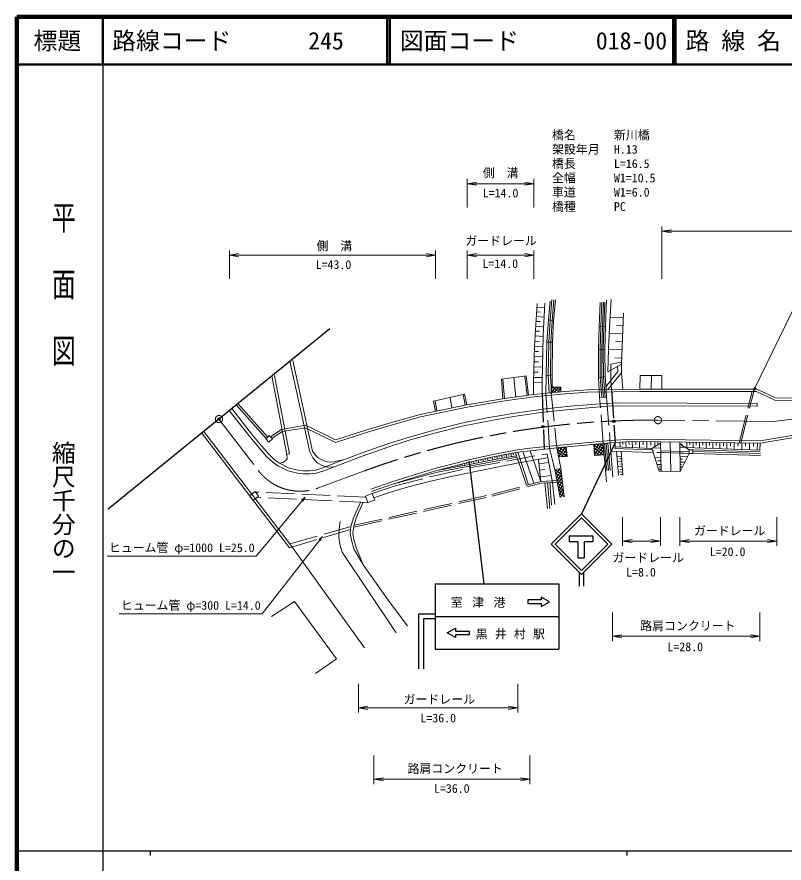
# Model space of a CAD drawing. Units: millimetres, scale not verified. Extents: x 40000 to 680000, y 20000 to 380000.
# Drawn here: x 40000 to 201032, y 202409 to 380000 of the extents above; entities that cross this region are included whole.
import ezdxf
from ezdxf.enums import TextEntityAlignment as Align

# ---------------------------------------------------------------- set-up
doc = ezdxf.new("R2010")
doc.units = ezdxf.units.MM
doc.header["$LTSCALE"] = 1000
doc.header["$PDMODE"] = 32
doc.header["$PDSIZE"] = 500
doc.linetypes.add('CHAIN', pattern=[18.5, 12, -1.5, 3.5, -1.5])
doc.linetypes.add('DASHED', pattern=[7.5, 6, -1.5])
for name, color, linetype, lineweight in [('M-BMK', 2, 'CHAIN', 13), ('M-BMK-OTRS', 5, 'Continuous', 25), ('M-STR-HTXT', 7, 'Continuous', 13), ('M-STR-STR1', 1, 'DASHED', 25), ('M-STR-STRC', 7, 'Continuous', 25), ('M-TTL', 2, 'Continuous', 140), ('M-TTL-BAND', 7, 'Continuous', 25), ('M-TTL-LINE', 7, 'Continuous', 50), ('M-WORK', 1, 'Continuous', 13)]:
    doc.layers.add(name, color=color, linetype=linetype, lineweight=lineweight)
doc.layers.add('M-OTRS', color=6, linetype='Continuous')
doc.layers.add('M-TTL-TXT', color=7, linetype='Continuous')
doc.styles.add('@ＭＳ ゴシック', font='')
doc.styles.add('ＭＳ ゴシック', font='')
doc.styles.get('@ＭＳ ゴシック').set_extended_font_data('@MS Gothic')
doc.styles.get('ＭＳ ゴシック').set_extended_font_data('MS Gothic')

# ---------------------------------------------------------------- blocks, each defined once
blk = doc.blocks.new('open_arrow')
at = {"color": 0, "linetype": 'Continuous', "lineweight": -2}
blk.add_lwpolyline([(7.5, 1.25), (0, 0), (7.5, -1.25)], dxfattribs=at)
blk = doc.blocks.new('plus')
at = {"color": 0, "linetype": 'Continuous', "lineweight": -2}
for p, q in [((-1.25, 0), (1.25, 0)), ((0, -1.25), (0, 1.25))]:
    blk.add_line(p, q, dxfattribs=at)

msp = doc.modelspace()

# ---------------------------------------------------------------- hatches: boundary and pattern name
at = {"layer": 'M-WORK'}
h = msp.add_hatch(dxfattribs=at)
h.set_pattern_fill('USER', color=256, style=0, pattern_type=2)
h.set_pattern_definition([(325.51, (153213, 301695), (283.15, 412.1), []), (55.51, (153213, 301695), (-412.1, 283.15), [])])
h.paths.add_polyline_path([(152130, 302302), (152132, 301126), (154179, 301340), (154178, 302302)])
h = msp.add_hatch(dxfattribs=at)
h.set_pattern_fill('USER', color=256, style=0, pattern_type=2)
h.set_pattern_definition([(325.508, (155039, 288737), (283.15, 412.1), []), (55.508, (155039, 288737), (-412.1, 283.15), [])])
h.paths.add_polyline_path([(153324, 289566), (153690, 287651), (155499, 287755), (155277, 289751)])
h = msp.add_hatch(dxfattribs=at)
h.set_pattern_fill('USER', color=256, style=0, pattern_type=2)
h.set_pattern_definition([(325.508, (162247, 288721), (283.15, 412.1), []), (55.508, (162247, 288721), (-412.1, 283.15), [])])
h.paths.add_polyline_path([(161080, 290299), (161269, 287966), (163276, 288108), (163085, 290489)])
h = msp.add_hatch(dxfattribs=at)
h.set_pattern_fill('USER', color=256, style=0, pattern_type=2)
h.set_pattern_definition([(325.508, (153901, 284279), (283.145, 412.103), []), (55.508, (153901, 284279), (-412.103, 283.145), [])])
h.paths.add_polyline_path([(152919, 285035), (153998, 279218), (154866, 279265), (154139, 285293)])

# ---------------------------------------------------------------- linework, layer by layer
at = {"layer": 'M-BMK'}
for p, q in [((82409, 295604), (90697, 284768)), ((112978, 284740), (103116, 281087))]:
    msp.add_line(p, q, dxfattribs=at)
msp.add_lwpolyline([(254575, 295992), (210161, 296509), (198727, 295067), (174560, 295366)], dxfattribs=at)
for centre in [(82409, 295604), (174560, 295366)]:
    msp.add_circle(centre, 750, dxfattribs=at)
for centre, radius, start, end in [((173048, 120373), 175000, 89.50492, 110.07546), ((99433, 291452), 11000, 217.42287, 289.56186)]:
    msp.add_arc(centre, radius, start, end, dxfattribs=at)
at = {"layer": 'M-BMK-OTRS'}
for p, q in [((105669, 314551), (82409, 295604)), ((82409, 295604), (59149, 276658))]:
    msp.add_line(p, q, dxfattribs=at)
at = {"layer": 'M-OTRS'}
for p in [(82409, 295604), (165293, 295150), (150456, 293981)]:
    msp.add_point(p, dxfattribs=at)
at = {"layer": 'M-STR-HTXT'}
for p, q in [((134502, 340000), (134502, 346000)), ((134502, 345000), (148512, 345000)), ((148512, 340000), (148512, 346000)), ((175393, 325000), (175393, 336000)), ((175393, 335000), (537152, 335000)), ((84594, 325000), (84594, 331000)), ((127882, 325000), (127882, 331000)), ((134502, 325000), (134502, 331000)), ((148512, 325000), (148512, 331000)), ((84594, 330000), (127882, 330000)), ((134502, 330000), (148512, 330000)), ((167122, 275000), (167122, 269000)), ((175084, 275000), (175084, 269000)), ((179152, 275000), (179152, 269000)), ((199529, 275000), (199529, 269000)), ((167122, 270000), (175084, 270000)), ((179152, 270000), (199529, 270000)), ((165000, 255000), (165000, 249000)), ((195964, 255000), (195964, 249000)), ((165000, 250000), (195964, 250000)), ((111679, 240000), (111679, 234000)), ((145147, 240000), (145147, 234000)), ((111679, 235000), (145147, 235000)), ((114914, 225000), (114914, 219000)), ((147677, 225000), (147677, 219000)), ((114914, 220000), (147677, 220000))]:
    msp.add_line(p, q, dxfattribs=at)
for points in [[(194509, 301356), (204195, 321178), (234195, 321178)], [(100527, 279208), (90219, 266842), (58969, 266842)], [(104166, 270974), (91488, 254743), (61488, 254743)]]:
    msp.add_lwpolyline(points, dxfattribs=at)
at = {"layer": 'M-STR-STR1'}
for p, q in [((150282, 300932), (150700, 289284)), ((164786, 301779), (165579, 290653))]:
    msp.add_line(p, q, dxfattribs=at)
at = {"layer": 'M-STR-STRC'}
for p, q in [((165500, 290500), (158500, 275728)), ((134952, 286564), (138000, 261000)), ((155919, 271086), (160905, 271086)), ((155919, 271086), (155919, 269840)), ((160905, 271086), (160905, 269840)), ((157741, 269840), (155919, 269840)), ((157741, 269840), (157741, 266484)), ((160905, 269840), (159083, 269840)), ((159083, 269840), (159083, 266484)), ((157741, 266484), (159083, 266484)), ((158000, 263500), (158000, 260500)), ((159000, 260500), (159000, 263500)), ((127821, 261000), (127821, 247287)), ((127821, 261000), (153764, 261000)), ((153764, 261000), (153764, 247287)), ((150075, 257655), (147219, 257655)), ((147219, 257655), (147219, 256856)), ((151789, 257256), (150075, 258227)), ((150075, 258227), (150075, 257655)), ((147219, 256856), (150075, 256856)), ((150075, 256285), (151789, 257256)), ((150075, 256856), (150075, 256285)), ((127821, 254143), (153764, 254143)), ((130335, 250712), (132049, 251683)), ((132049, 249741), (130335, 250712)), ((132049, 251683), (132049, 251112)), ((132049, 251112), (134905, 251112)), ((134905, 251112), (134905, 250312)), ((134905, 250312), (132049, 250312)), ((132049, 250312), (132049, 249741)), ((127821, 247287), (153764, 247287))]:
    msp.add_line(p, q, dxfattribs=at)
for points in [[(158500, 263000), (164864, 269364), (158500, 275728), (152136, 269364)], [(158500, 263849), (164015, 269364), (158500, 274879), (152985, 269364)]]:
    msp.add_lwpolyline(points, close=True, dxfattribs=at)
for points in [[(127821, 254643), (124321, 254643), (124321, 243143)], [(127821, 253643), (125321, 253643), (125321, 243143)]]:
    msp.add_lwpolyline(points, dxfattribs=at)
at = {"layer": 'M-TTL'}
for p, q in [((40000, 380000), (40000, 20000)), ((680000, 380000), (40000, 380000))]:
    msp.add_line(p, q, dxfattribs=at)
at = {"layer": 'M-TTL-BAND'}
for p, q in [((58000, 370000), (58000, 20000)), ((40000, 205000), (579000, 205000)), ((68000, 205000), (68000, 204000)), ((168000, 205000), (168000, 204000))]:
    msp.add_line(p, q, dxfattribs=at)
at = {"layer": 'M-TTL-LINE'}
for p, q in [((58000, 380000), (58000, 370000)), ((117750, 380000), (117750, 370000)), ((118250, 380000), (118250, 370000)), ((177750, 380000), (177750, 370000)), ((178250, 380000), (178250, 370000)), ((40000, 370000), (680000, 370000))]:
    msp.add_line(p, q, dxfattribs=at)
at = {"layer": 'M-WORK'}
for p, q in [((151965, 316320), (152312, 320696)), ((152336, 316249), (152683, 320624)), ((162769, 320122), (162549, 315003)), ((163140, 320109), (162920, 314990)), ((163383, 320100), (163163, 314982)), ((149097, 318099), (149921, 318045)), ((149162, 319088), (150783, 318982)), ((149033, 317110), (150680, 317002)), ((151559, 316398), (152661, 316187)), ((151676, 311716), (151965, 316320)), ((152336, 316249), (152098, 311724)), ((167304, 316843), (164515, 316959)), ((148901, 315099), (150577, 314989)), ((148967, 316105), (149805, 316050)), ((162186, 315016), (163523, 314969)), ((162549, 315003), (162432, 310249)), ((162751, 310243), (162920, 314990)), ((163163, 314982), (163090, 310237)), ((167234, 315170), (165840, 315228)), ((148766, 313047), (150476, 312934)), ((148833, 314073), (149688, 314017)), ((167165, 313497), (164334, 313615)), ((148626, 310884), (150431, 310840)), ((148695, 311965), (149596, 311906)), ((151254, 311707), (152403, 311731)), ((151676, 311716), (151540, 304755)), ((152088, 311724), (151996, 304813)), ((167094, 311798), (165679, 311857)), ((148599, 309797), (149505, 309774)), ((162092, 310255), (163429, 310231)), ((162432, 310249), (162446, 304303)), ((162751, 310243), (162765, 304367)), ((163090, 310237), (163103, 304434)), ((167023, 310100), (164155, 310220)), ((101483, 288734), (97303, 307737)), ((102069, 288863), (97889, 307866)), ((148545, 307617), (149455, 307595)), ((148572, 308709), (150385, 308664)), ((166951, 308379), (165517, 308439)), ((148518, 306526), (150338, 306481)), ((96632, 288167), (93513, 304649)), ((97221, 288279), (94102, 304761)), ((142016, 303980), (142355, 299893)), ((144317, 304293), (144759, 300227)), ((146634, 304608), (147087, 300550)), ((148464, 304334), (150291, 304289)), ((148491, 305430), (149405, 305407)), ((151066, 304694), (152356, 304858)), ((151540, 304755), (151699, 301080)), ((151996, 304813), (152130, 302302)), ((162068, 304227), (163476, 304509)), ((162446, 304303), (162766, 300173)), ((162765, 304367), (163144, 300193)), ((163103, 304434), (163488, 300210)), ((166927, 305302), (164067, 301770)), ((173219, 304756), (173141, 301856)), ((148440, 303334), (150269, 303264)), ((130929, 300133), (131302, 297946)), ((133650, 300762), (134075, 298537)), ((162315, 300150), (162187, 301746)), ((92324, 291497), (86056, 298575)), ((92649, 291808), (86392, 298873)), ((127764, 299403), (128163, 297278)), ((195370, 298895), (195368, 298295)), ((78782, 292672), (97195, 268579)), ((79219, 293006), (97262, 269397)), ((92251, 291428), (92981, 292126)), ((92889, 290761), (92251, 291428)), ((93619, 291459), (92889, 290761)), ((92981, 292126), (93619, 291459)), ((163085, 290489), (163732, 282408)), ((163331, 290505), (163805, 284759)), ((163689, 290529), (164163, 284782)), ((164062, 290553), (164535, 284807)), ((164528, 290584), (165092, 283369)), ((165539, 289408), (165551, 289754)), ((166578, 290711), (166636, 289706)), ((167181, 290747), (167210, 290244)), ((167784, 290782), (167850, 289653)), ((168461, 290821), (168494, 290257)), ((169139, 290861), (169213, 289593)), ((169901, 290858), (169895, 290223)), ((170662, 290852), (170652, 289530)), ((171456, 290846), (171451, 290185)), ((172249, 290840), (172238, 289461)), ((173077, 290833), (173071, 290144)), ((175106, 289558), (173466, 289523)), ((173904, 290827), (173896, 289798)), ((174521, 290822), (174517, 290307)), ((177112, 290789), (177250, 284613)), ((179158, 290401), (181093, 289130)), ((179159, 290321), (179667, 290329)), ((179168, 289712), (180184, 289727)), ((180614, 290741), (180599, 289645)), ((181272, 290732), (181264, 290184)), ((181930, 290723), (181914, 289598)), ((182605, 290713), (182597, 290151)), ((183280, 290704), (183264, 289550)), ((183972, 290694), (183964, 290117)), ((184665, 290685), (184648, 289500)), ((185376, 290675), (185367, 290083)), ((186086, 290665), (186069, 289450)), ((186816, 290655), (186807, 290047)), ((187545, 290645), (187528, 289398)), ((188293, 290635), (188285, 290011)), ((189042, 290625), (189024, 289345)), ((189810, 290614), (189801, 289974)), ((190578, 290603), (190560, 289290)), ((191366, 290592), (191357, 289936)), ((192154, 290582), (192135, 289234)), ((192962, 290570), (192953, 289897)), ((193771, 290559), (193752, 289176)), ((194601, 290548), (194591, 289856)), ((195431, 290536), (195411, 289117)), ((96632, 288167), (97221, 288279)), ((140265, 287723), (140330, 287428)), ((140756, 287817), (140872, 287201)), ((141248, 287910), (141306, 287602)), ((141739, 288002), (141859, 287365)), ((142230, 288095), (142290, 287776)), ((142722, 288187), (142846, 287529)), ((143213, 288280), (143275, 287951)), ((143705, 288372), (143832, 287694)), ((144196, 288465), (144260, 288125)), ((144621, 288545), (146940, 281701)), ((145147, 288644), (147378, 281818)), ((148473, 282110), (146213, 288776)), ((147735, 288964), (149989, 282514)), ((164660, 288895), (173558, 288608)), ((173380, 289155), (165539, 289408)), ((165882, 288856), (166270, 283828)), ((166887, 287828), (165967, 287760)), ((167185, 283828), (166812, 288826)), ((175127, 288575), (174307, 288557)), ((179183, 288743), (179990, 288755)), ((179197, 287775), (180812, 287799)), ((181093, 288380), (179245, 284567)), ((181093, 289130), (181093, 288380)), ((181906, 289130), (181093, 289130)), ((181093, 288380), (181906, 288380)), ((181906, 288380), (181906, 289130)), ((181906, 289130), (196028, 288755)), ((181906, 288786), (196079, 288364)), ((181906, 288380), (196048, 287973)), ((132957, 286044), (133052, 285678)), ((133441, 286170), (133488, 285987)), ((133925, 286296), (134039, 285857)), ((134408, 286422), (134466, 286203)), ((134892, 286549), (135026, 286037)), ((135380, 286658), (135436, 286399)), ((135869, 286764), (135985, 286231)), ((136357, 286871), (136415, 286604)), ((136846, 286977), (136965, 286430)), ((137334, 287084), (137394, 286810)), ((137823, 287190), (137945, 286629)), ((138311, 287297), (138372, 287016)), ((138800, 287403), (138925, 286828)), ((139288, 287510), (139351, 287222)), ((139777, 287616), (139905, 287027)), ((149989, 282514), (149456, 287069)), ((149555, 286218), (151624, 286460)), ((166969, 286724), (166052, 286656)), ((166928, 287276), (166468, 287242)), ((167010, 286174), (166551, 286140)), ((175148, 287591), (173898, 287564)), ((175180, 286091), (174383, 286074)), ((175164, 286841), (174539, 286828)), ((179206, 287171), (179709, 287178)), ((179215, 286567), (180222, 286582)), ((179223, 286067), (179474, 286071)), ((130054, 285286), (130092, 285140)), ((130538, 285413), (130557, 285340)), ((131022, 285539), (131079, 285319)), ((131506, 285665), (131534, 285555)), ((131989, 285791), (132066, 285499)), ((132473, 285918), (132511, 285771)), ((149714, 284862), (150844, 284995)), ((167051, 285624), (166137, 285556)), ((167133, 284527), (166221, 284459)), ((167092, 285075), (166635, 285041)), ((175202, 285091), (174707, 285081)), ((175191, 285591), (174793, 285583)), ((179230, 285567), (179734, 285574)), ((149873, 283507), (152132, 283772)), ((167173, 283980), (166718, 283946)), ((150836, 282216), (151363, 276843)), ((151372, 282250), (151832, 276858)), ((152239, 277515), (151864, 282281)), ((89990, 280378), (88846, 279503)), ((88846, 279503), (89593, 278526)), ((89593, 278526), (90737, 279401)), ((90737, 279401), (89990, 280378)), ((113174, 279421), (114592, 279956)), ((113682, 278076), (113174, 279421)), ((114592, 279956), (115099, 278611)), ((115099, 278611), (113682, 278076)), ((97262, 269397), (112984, 247571))]:
    msp.add_line(p, q, dxfattribs=at)
at = {"layer": 'M-WORK', "linetype": 'DASHED'}
for p, q in [((151793, 289401), (151045, 301012)), ((152132, 301126), (153324, 289566)), ((163085, 290489), (162315, 300150)), ((163770, 300225), (164528, 290584)), ((191576, 290590), (194320, 301356)), ((191943, 290590), (194688, 301356)), ((181093, 288748), (173437, 288980)), ((181093, 288380), (173558, 288608)), ((145349, 286398), (151431, 287481)), ((113266, 279177), (90068, 280276)), ((113682, 278076), (90444, 279177)), ((97195, 268579), (110043, 272398)), ((97262, 269397), (110095, 273041))]:
    msp.add_line(p, q, dxfattribs=at)
at = {"layer": 'M-WORK'}
for points in [[(148451, 300739), (148440, 303334), (148627, 310933), (149214, 319869)], [(150832, 319940), (150480, 313114), (150269, 303264), (150282, 300932)], [(151045, 301012), (151066, 304694), (151254, 311707), (151559, 316398), (151911, 320362)], [(153060, 320620), (152661, 316187), (152403, 311731), (152356, 304858), (152380, 302302)], [(162187, 301746), (162068, 304227), (162092, 310255), (162186, 315016), (162397, 320082)], [(163734, 320575), (163523, 314969), (163429, 310231), (163476, 304509), (163664, 301765)], [(164719, 320669), (164402, 314899), (164156, 310255), (164015, 305505), (166900, 307147), (167346, 317842)], [(166917, 307553), (164645, 307147), (164691, 303723), (164786, 301779)], [(166080, 306680), (166114, 305568), (163621, 302391)], [(166900, 307147), (166927, 305302), (167162, 301810)], [(142020, 299839), (141709, 303939), (146921, 304647), (147399, 300593)], [(170729, 301856), (170843, 304764), (175361, 304749), (175393, 301856)], [(152132, 301126), (152130, 302302), (154178, 302302), (154179, 301340)], [(93268, 291958), (95524, 293437), (100655, 294305), (106884, 291227), (113440, 293325), (118939, 294970), (124619, 296523), (134410, 298608), (142355, 299893), (148451, 300739), (154179, 301340), (159744, 301715), (170729, 301856), (195344, 301856), (199237, 300066), (254529, 299389)], [(93542, 291540), (95711, 292962), (100579, 293785), (106844, 290689), (113588, 292847), (119076, 294489), (124737, 296037), (134502, 298116), (142429, 299399), (148512, 300243), (154222, 300842), (159764, 301215), (170732, 301356), (195234, 301356), (199125, 299568), (254513, 298889)], [(127834, 297208), (127420, 299323), (133967, 300835), (134410, 298608)], [(163664, 301765), (163770, 300225), (162315, 300150)], [(84586, 297396), (88735, 292074), (90871, 289561), (92409, 287769), (93690, 286538), (94771, 285794), (96942, 284709), (98924, 284230), (100067, 284079), (101480, 284095), (102802, 284263), (104396, 284723), (107689, 286014), (112657, 287894), (118036, 289765), (122302, 291135), (127965, 292732), (133476, 294110), (138847, 295184), (144202, 296119), (151027, 297124), (156190, 297638), (163897, 298281), (166043, 298389), (195368, 298295)], [(85098, 297795), (89239, 292485), (91365, 289983), (92882, 288216), (94102, 287043), (95103, 286355), (97167, 285323), (99043, 284870), (100106, 284729), (101435, 284745), (102670, 284901), (104187, 285339), (107455, 286621), (112435, 288505), (117830, 290382), (122114, 291758), (127798, 293360), (133333, 294744), (138728, 295823), (144099, 296761), (150947, 297770), (156131, 298286), (162323, 298802), (166029, 298989), (195370, 298895)], [(114286, 280891), (118674, 282442), (124316, 284181), (127985, 285263), (134835, 287051), (140231, 288227), (145070, 289138), (147677, 289461), (153274, 290064), (163045, 290987), (165548, 291152), (169179, 291364), (175084, 291317), (196004, 291029), (208137, 293085)], [(114453, 280419), (118831, 281967), (124460, 283703), (128119, 284782), (134952, 286564), (140331, 287737), (145147, 288644), (147735, 288964), (153324, 289566), (163085, 290489), (165579, 290653), (169191, 290864), (175078, 290817), (196043, 290528), (208176, 292584)], [(153324, 289566), (154139, 285293), (154866, 279265)], [(153690, 287651), (155499, 287755), (155277, 289751)], [(163276, 288108), (161269, 287966), (161080, 290299)], [(165579, 290653), (165551, 289754), (173296, 289414)], [(175211, 284661), (174844, 284661), (173296, 289414), (175084, 290558)], [(175078, 290817), (175211, 284661), (179245, 284567), (179152, 290761)], [(180293, 289655), (195923, 289099), (196043, 290528)], [(95103, 286355), (95801, 286502), (96426, 286909), (96725, 287331), (96632, 288167)], [(101483, 288734), (102133, 287435), (103040, 286445), (104062, 285851), (105198, 285507), (106499, 285548)], [(102069, 288863), (102595, 288105), (103210, 287490), (104117, 286948), (104898, 286687), (105576, 286562), (106431, 286604), (108733, 287105)], [(128119, 284782), (135027, 286037), (140266, 287100), (144852, 287863)], [(151273, 288312), (152408, 282315), (152880, 277640)], [(151793, 289401), (152919, 285035), (153998, 279218)], [(114914, 279101), (118383, 280279), (122229, 281381), (126521, 282460), (131494, 283609), (136278, 284594), (141813, 285720), (145349, 286398)], [(118831, 281967), (128265, 284442), (144948, 287579)], [(112110, 278151), (110634, 274893), (110095, 273041), (109977, 271586), (110212, 270210), (110744, 268397), (112698, 265019), (111228, 268615), (110744, 270320), (110540, 271618), (110728, 273087), (111181, 274839), (112656, 278125)], [(107852, 274114), (107617, 272558), (107539, 270853), (107789, 269243), (108243, 267648), (119622, 250757)], [(112698, 265019), (118128, 257314), (121998, 252201)], [(93450, 254181), (98258, 257277), (107069, 245276), (102675, 242180)]]:
    msp.add_lwpolyline(points, dxfattribs=at)
at = {"layer": 'M-WORK', "linetype": 'DASHED'}
for points in [[(114592, 279956), (119375, 281557), (127655, 283715), (135442, 285427), (151273, 288312)], [(110709, 272937), (139776, 279430), (150046, 282167), (153365, 282376)], [(110786, 273313), (139693, 279770), (149989, 282514), (153343, 282725)]]:
    msp.add_lwpolyline(points, dxfattribs=at)

# ---------------------------------------------------------------- block references
at = {"layer": 'M-STR-HTXT', "xscale": 267, "yscale": 267}
for p in [(134502, 345000), (175393, 335000), (84594, 330000), (134502, 330000), (167122, 270000), (179152, 270000), (165000, 250000), (111679, 235000), (114914, 220000)]:
    msp.add_blockref('open_arrow', p, dxfattribs=at)
at = {"layer": 'M-STR-HTXT'}
for p, xscale, yscale, rotation in [((148512, 345000), 267, 267, 180), ((127882, 330000), 267, 267, 180), ((148512, 330000), 267, 267, 180), ((194509, 301356), 133, 133, 64), ((100527, 279208), 133, 133, 230.2), ((104166, 270974), 133, 133, 232), ((175084, 270000), 267, 267, 180), ((199529, 270000), 267, 267, 180), ((195964, 250000), 267, 267, 180), ((145147, 235000), 267, 267, 180), ((147677, 220000), 267, 267, 180)]:
    msp.add_blockref('open_arrow', p, dxfattribs=dict(at, xscale=xscale, yscale=yscale, rotation=rotation))
at = {"layer": 'M-STR-STRC', "xscale": 120, "yscale": 120}
for p in [(165500, 290500), (134952, 286564)]:
    msp.add_blockref('plus', p, dxfattribs=at)

# ---------------------------------------------------------------- texts
at = {"layer": 'M-STR-HTXT', "style": 'ＭＳ ゴシック'}
for s, p in [('橋名', (152315, 355206)), ('新川橋', (165315, 355206)), ('架設年月', (152315, 352206)), ('H.13', (165315, 352206)), ('橋長', (152315, 349206)), ('L=16.5', (165315, 349206)), ('全幅', (152315, 346206)), ('W1=10.5', (165315, 346206)), ('車道', (152315, 343206)), ('W1=6.0', (165315, 343206)), ('橋種', (152315, 340206)), ('PC', (165315, 340206))]:
    msp.add_text(s, height=1833, dxfattribs=at).set_placement(p, align=Align.MIDDLE_LEFT)
for s, p in [('側\u3000溝', (141543, 347249)), ('ガードレール', (141622, 333000)), ('側\u3000溝', (106634, 331938)), ('ガードレール', (189605, 272140)), ('ヒューム管 φ=1000 L=25.0', (74594, 268592)), ('ガードレール', (172500, 266500)), ('ヒューム管 φ=300 L=14.0', (76488, 256493)), ('路肩コンクリート', (180845, 252192)), ('ガードレール', (128676, 236769)), ('路肩コンクリート', (132000, 222224))]:
    msp.add_text(s, height=1833, dxfattribs=at).set_placement(p, align=Align.MIDDLE_CENTER)
for s, p in [('L=14.0', (141516, 341576)), ('L=43.0', (106449, 326556)), ('L=14.0', (141464, 326747)), ('L=20.0', (189183, 266282)), ('L=8.0', (171000, 262000)), ('L=28.0', (180290, 246334)), ('L=36.0', (128438, 231386)), ('L=36.0', (131288, 216603))]:
    msp.add_text(s, height=1833, dxfattribs=at).set_placement(p, align=Align.BOTTOM_CENTER)
at = {"layer": 'M-STR-STRC', "char_height": 1833, "style": 'ＭＳ ゴシック'}
for s, insert, attachment_point in [('\\T1.8;室津港', (144550, 255994), 9), ('\\T1.6;黒井村駅', (136318, 249345), 7)]:
    msp.add_mtext(s, dxfattribs=dict(at, insert=insert, attachment_point=attachment_point))
at = {"layer": 'M-TTL-BAND', "style": '@ＭＳ ゴシック', "width": 1.4}
msp.add_text('平  面  図', height=3666, rotation=270, dxfattribs=at).set_placement((49777, 306475), align=Align.MIDDLE_RIGHT)
at = {"layer": 'M-TTL-BAND', "style": '@ＭＳ ゴシック'}
msp.add_text('縮尺千分の一', height=3666, rotation=270, dxfattribs=at).set_placement((49777, 261030), align=Align.MIDDLE_RIGHT)
at = {"layer": 'M-TTL-TXT', "style": 'ＭＳ ゴシック'}
msp.add_text('標題', height=3666, dxfattribs=at).set_placement((48500, 375000), align=Align.MIDDLE_CENTER)
for s, p in [('路線コード', (60000, 375000)), ('245', (101142, 375000)), ('図面コード', (120380, 375000)), ('018-00', (161521, 375000)), ('路 線 名', (180380, 375000))]:
    msp.add_text(s, height=3666, dxfattribs=at).set_placement(p, align=Align.MIDDLE_LEFT)

doc.saveas('drawing.dxf')
